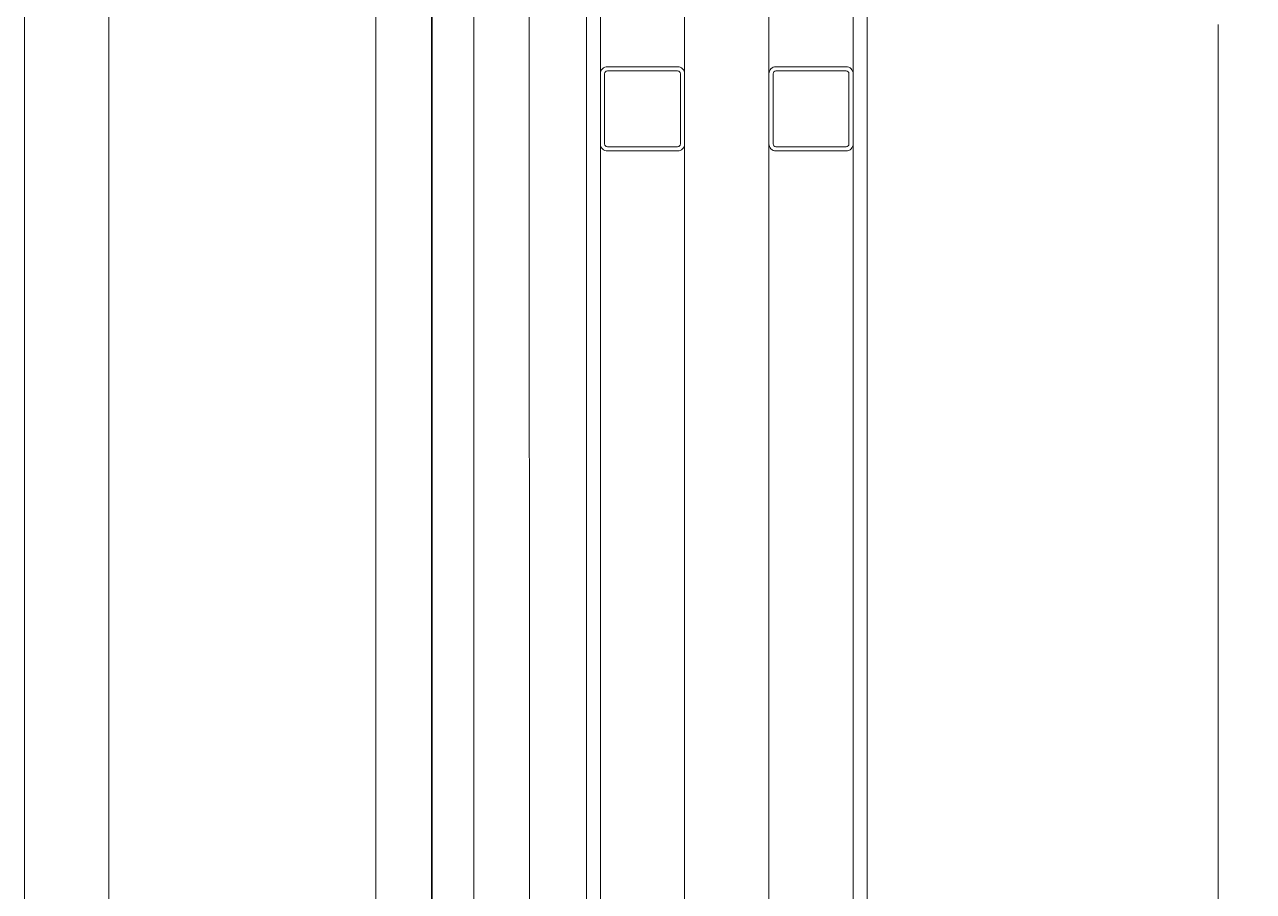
# Model space of a CAD drawing. Extents: x -1701 to 23780, y -363 to 7742.
# Drawn here: x 7067.5 to 7155, y 1883.3 to 1945 of the extents above; entities that cross this region are included whole.
import ezdxf

# ---------------------------------------------------------------- set-up
doc = ezdxf.new("R2010")
doc.units = 0
doc.header["$LTSCALE"] = 25
doc.header["$MEASUREMENT"] = 0
doc.header["$PDMODE"] = 1
doc.linetypes.add('Audi$0$DOT2', pattern=[0.125, 0, -0.125])
doc.linetypes.add('Audi$0$HIDDEN', pattern=[0.375, 0.25, -0.125])
doc.layers.get('0').update_dxf_attribs({"color": 9, "lineweight": 9})
for name, color, linetype, lineweight in [('Audi$0$06C', 8, 'Continuous', 9), ('Audi$0$06D', 8, 'Continuous', 9), ('Audi$0$10', 8, 'Continuous', 9), ('Audi$0$11', 8, 'Continuous', 9), ('Audi$0$20', 8, 'Audi$0$DOT2', 9), ('Audi$0$33', 8, 'Audi$0$BATTING', 9)]:
    doc.layers.add(name, color=color, linetype=linetype, lineweight=lineweight)
doc.linetypes.add('Audi$0$BATTING', pattern='A,0.0001,-0.1,[134,ltypeshp.shx,S=0.1,R=0,X=-0.1,Y=0],-0.2,[134,ltypeshp.shx,S=0.1,R=180,X=0.1,Y=0],-0.1', length=0.4001)

# ---------------------------------------------------------------- blocks, each defined once
blk = doc.blocks.new('Audi$0$prf-60x60')
for points in [[(-2.5, -6), (2.5, -6, 0.414214), (3, -5.5), (3, -0.5, 0.414214), (2.5, 0), (-2.5, 0, 0.414214), (-3, -0.5), (-3, -5.5, 0.414214)], [(-2.5, -5.7), (2.5, -5.7, 0.414214), (2.7, -5.5), (2.7, -0.5, 0.414214), (2.5, -0.3), (-2.5, -0.3, 0.414214), (-2.7, -0.5), (-2.7, -5.5, 0.414214)]]:
    blk.add_lwpolyline(points, format="xyb", close=True)
at = {"color": 252}
blk.add_point((0, -3), dxfattribs=at)
blk = doc.blocks.new('Audi')
at = {"layer": 'Audi$0$06C'}
blk.add_line((7067.5, 861.676), (7067.5, 2865), dxfattribs=at)
at = {"layer": 'Audi$0$06D'}
for points in [[(7092.5, 1823.473), (7092.498, 2840), (7985.666, 2840)], [(7107.5, 1825), (7099.5, 1825), (7099.5, 2833), (7980, 2833), (7980, 2825)], [(7114.5, 2390), (7114.5, 1826)], [(7120.5, 1826), (7120.5, 2390)], [(7152.499, 1845), (7152.499, 1945.001)]]:
    blk.add_lwpolyline(points, dxfattribs=at)
at = {"layer": 'Audi$0$10'}
blk.add_line((7073.5, 861.676), (7073.5, 2859), dxfattribs=at)
at = {"layer": 'Audi$0$10', "const_width": 0.1}
blk.add_lwpolyline([(7096.5, 1818.188), (7096.498, 2836), (7980, 2836)], dxfattribs=at)
at = {"layer": 'Audi$0$11'}
for points in [[(7107.5, 2390), (7107.5, 2390), (7107.5, 1825), (7127.5, 1825), (7127.5, 2390)], [(7108.5, 2390), (7108.5, 1826), (7126.5, 1826), (7126.5, 2390)]]:
    blk.add_lwpolyline(points, dxfattribs=at)
at = {"layer": 'Audi$0$20', "linetype": 'Audi$0$HIDDEN', "lineweight": 0}
blk.add_lwpolyline([(7129.5, 979.758, -0.152644), (10705.5, 2076.188, -0.10573)], format="xyb", dxfattribs=at)
at = {"layer": 'Audi$0$33', "ltscale": 0.4}
blk.add_lwpolyline([(7980, 2829), (7103.289, 2829), (7103.457, 1825)], dxfattribs=at)
at = {"layer": 'Audi$0$10'}
for p in [(7111.5, 1942), (7123.5, 1942)]:
    blk.add_blockref('Audi$0$prf-60x60', p, dxfattribs=at)

msp = doc.modelspace()

# ---------------------------------------------------------------- block references
at = {"color": 6}
msp.add_blockref('Audi', (0, 0), dxfattribs=at)

doc.saveas('drawing.dxf')
